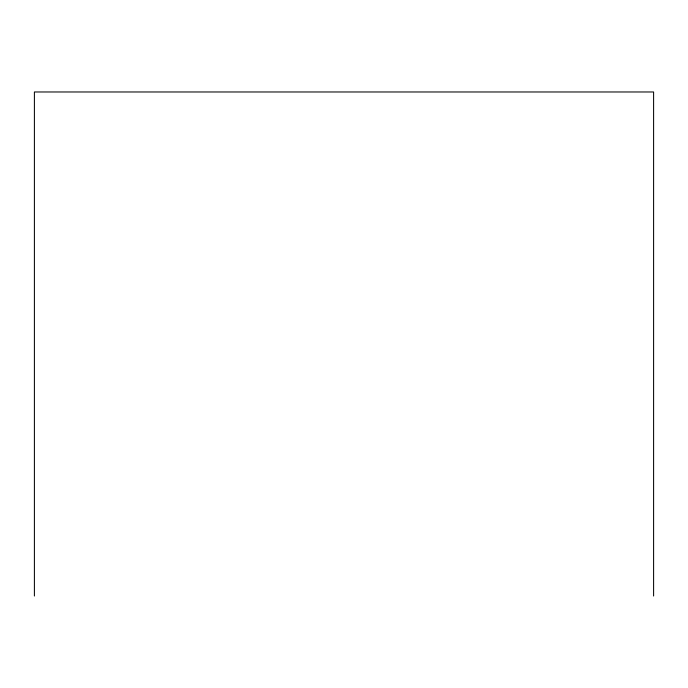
<?xml version="1.0" encoding="UTF-8"?>
<svg xmlns="http://www.w3.org/2000/svg" width="688" height="688" viewBox="0 0 688 688"><rect width="100%" height="100%" fill="white"/><g stroke="black" fill="none" stroke-linecap="round" stroke-linejoin="round"><path stroke-width="1.03" d="M653.6 596.023L653.6 91.977L34.4 91.977L34.4 596.023"/></g></svg>
